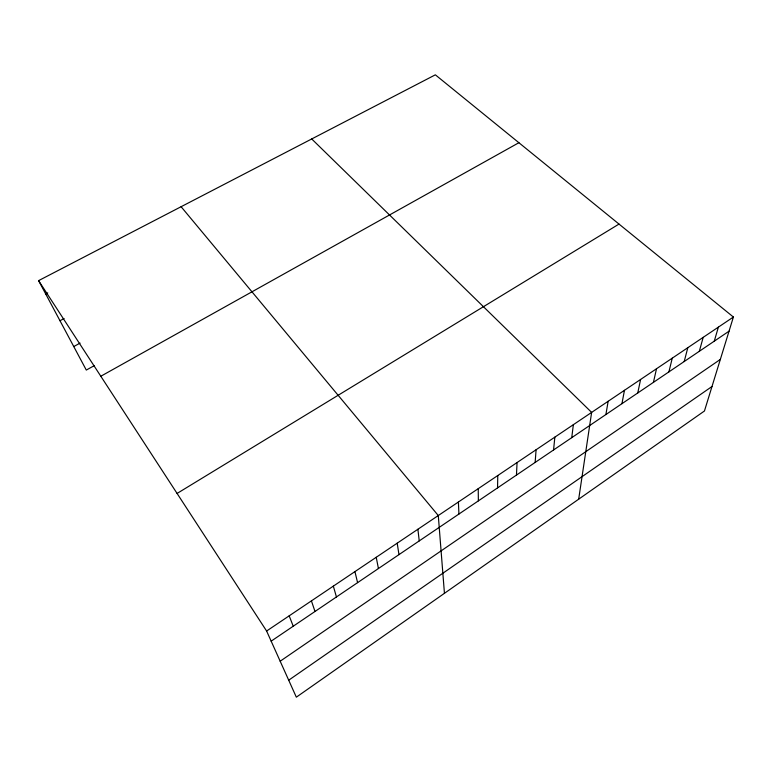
<?xml version="1.0" encoding="UTF-8"?>
<svg xmlns="http://www.w3.org/2000/svg" width="772" height="772" viewBox="0 0 772 772"><rect width="100%" height="100%" fill="white"/><g stroke="black" fill="none" stroke-linecap="round" stroke-linejoin="round"><path stroke-width="1.16" d="M497.554 487.885L497.776 475.533M516.468 475.079L517.057 462.553M535.141 462.438L536.086 449.758M553.563 449.97L554.856 437.135M571.734 437.666L573.364 424.677M578.682 499.185L591.632 412.393L311.714 138.96M605.895 414.535L608.153 401.286M621.933 403.679L624.471 390.304M637.768 392.958L640.586 379.467M653.43 382.362L656.518 368.746M668.909 371.882L672.258 358.16M684.204 361.528L687.813 347.699M699.326 351.289L703.186 337.354M714.264 341.166L718.385 327.135M733.4 317.031L704.45 410.993L296.332 697.174L266.61 631.023L38.6 280.632L435.35 74.826L733.4 317.031L266.61 631.023M288.699 680.2L711.996 386.502M280.178 661.218L720.334 359.424M271.165 641.156L729.048 331.169M177.087 493.443L619.009 224.073M100.814 376.244L518.89 142.714M94.454 365.542L86.3 370.068L38.6 280.632M73.755 346.551L80.085 343.096M59.984 320.727L64.105 318.518M45.702 293.958L47.729 292.897M181.102 206.713L438.284 515.542L444.44 593.321M289.182 615.834L293.235 626.208M311.425 600.877L314.995 611.482M333.34 586.131L336.438 596.959M354.937 571.608L357.581 582.648M376.225 557.288L378.425 568.539M397.204 543.179L398.97 554.624M417.893 529.264L419.235 540.902M458.394 502.022L458.935 514.036M478.225 488.686L478.37 500.874"/></g></svg>
